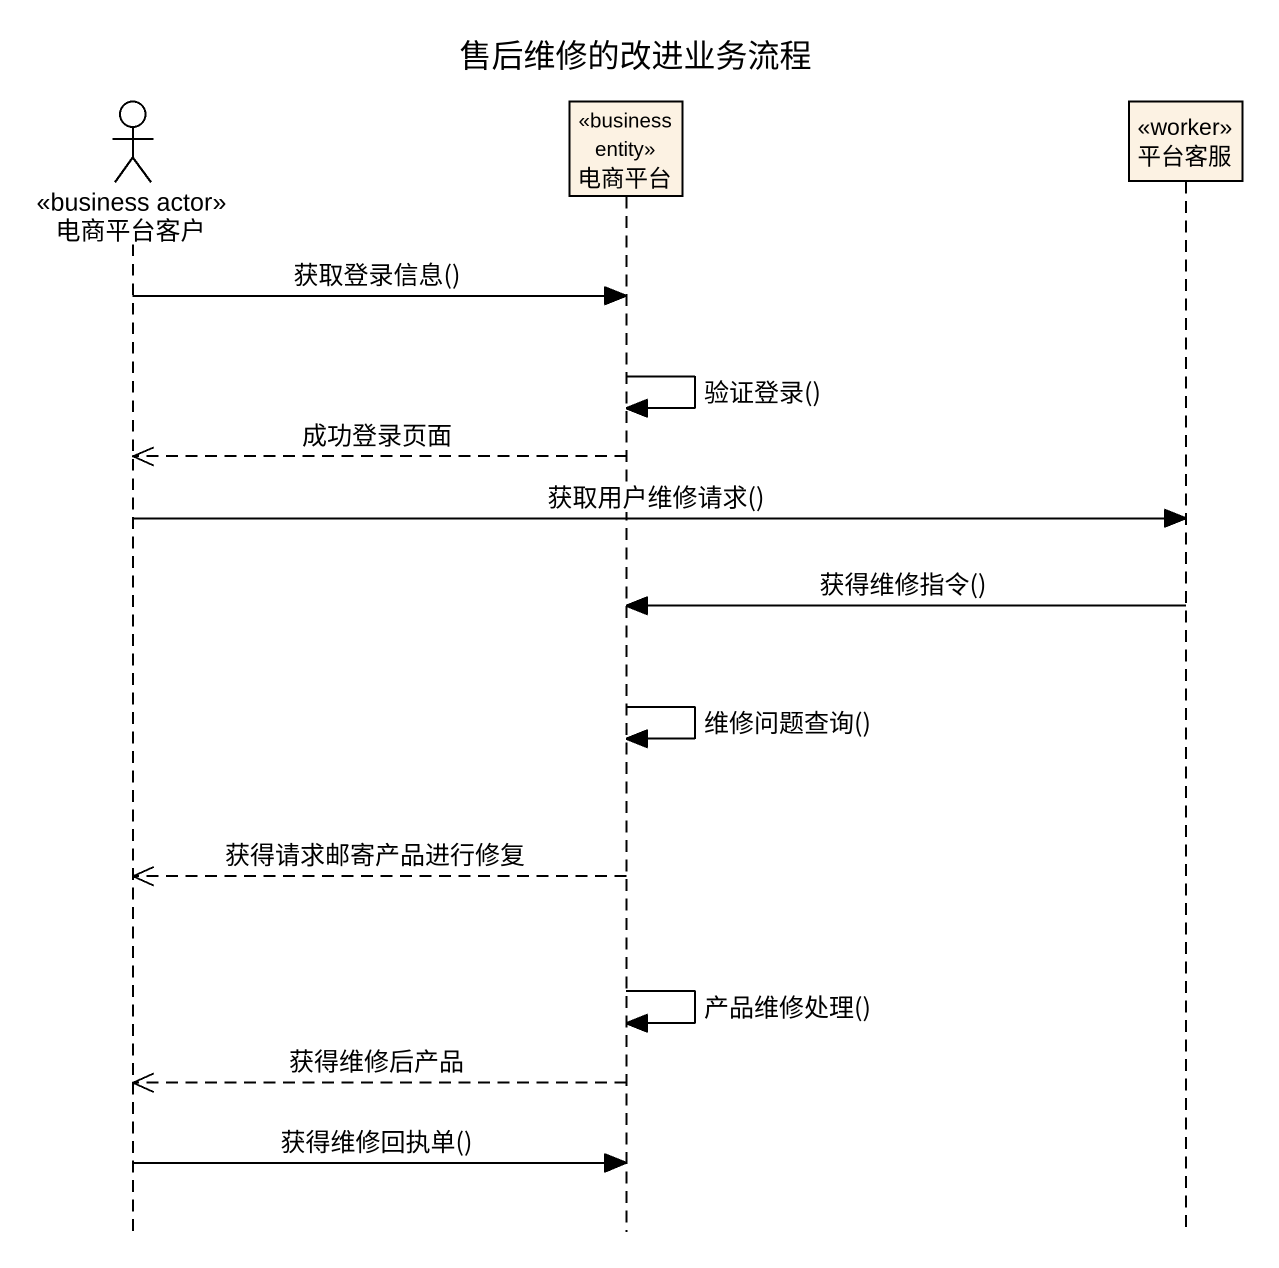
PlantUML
@startuml
title 售后维修的改进业务流程
hide footbox
actor 电商平台客户 <<business actor>>
participant 电商平台 <<business entity>>
participant 平台客服 <<worker>>

电商平台客户 -> 电商平台 : 获取登录信息()
电商平台 -> 电商平台 : 验证登录()
电商平台 -->> 电商平台客户 : 成功登录页面
电商平台客户 -> 平台客服 : 获取用户维修请求()
平台客服 -> 电商平台 : 获得维修指令()
电商平台 -> 电商平台 : 维修问题查询()
电商平台 -->> 电商平台客户 : 获得请求邮寄产品进行修复
电商平台 -> 电商平台 : 产品维修处理()
电商平台 -->> 电商平台客户 : 获得维修后产品
电商平台客户 -> 电商平台 : 获得维修回执单()
@enduml
